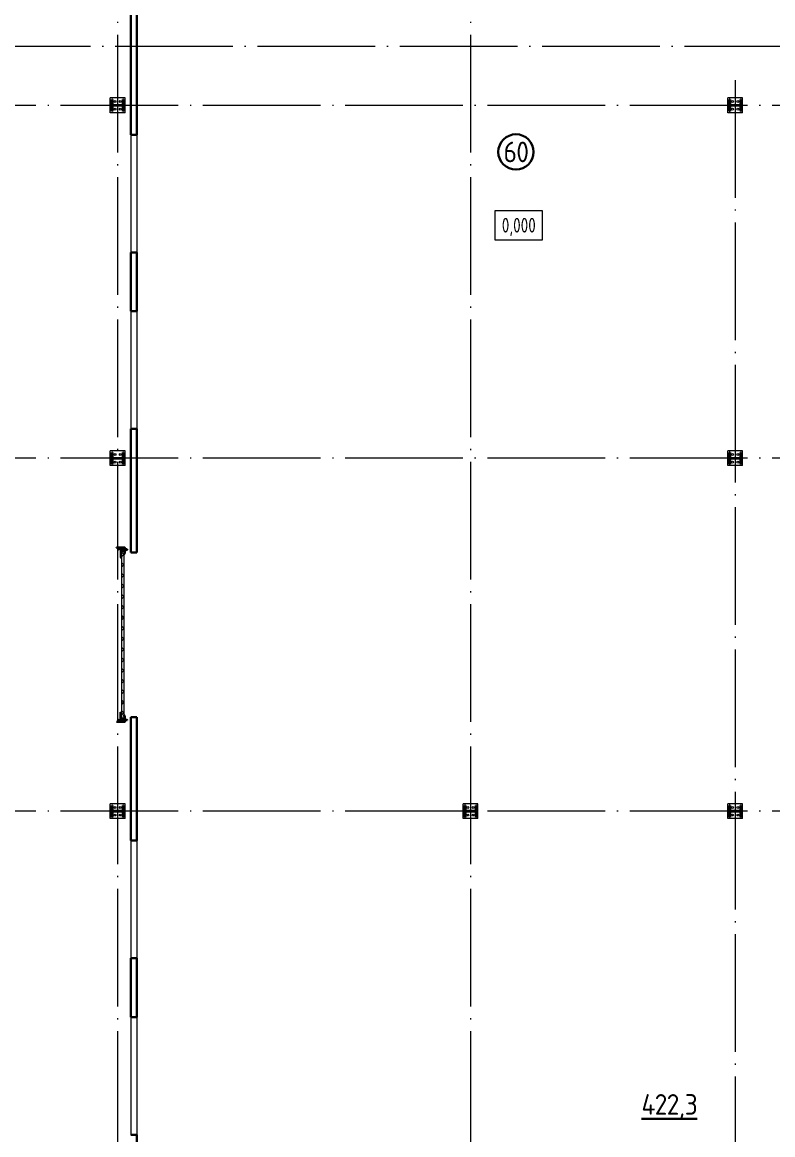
# Model space of a CAD drawing. Extents: x -965262 to 1142518, y -357520 to 71675.
# Drawn here: x -65100 to -52339, y -216652 to -197740 of the extents above; entities that cross this region are included whole.
import ezdxf

# ---------------------------------------------------------------- set-up
doc = ezdxf.new("R2010")
doc.units = 0
doc.header["$LTSCALE"] = 10
doc.linetypes.add('DOTE', pattern=[2.42, 2, -0.2, 0.02, -0.2])
doc.layers.get('0').update_dxf_attribs({"linetype": 'CONTINUOUS', "lineweight": 30})
doc.layers.add('DOTE', color=7, linetype='DOTE', lineweight=9)
doc.styles.add('GOST 2.304', font='isocpeur.ttf', dxfattribs={"width": 0.75, "height": 250})
doc.styles.add('GOST-2.304_Type-B', font='isocpeur.ttf', dxfattribs={"width": 0.9})

# ---------------------------------------------------------------- blocks, each defined once
blk = doc.blocks.new('MC2')
at = {"lineweight": 15}
for p, q in [((68127, 41566), (68127, 39900)), ((69794, 41566), (68127, 41566)), ((69794, 41566), (69794, 39900)), ((69794, 39900), (68127, 39900))]:
    blk.add_line(p, q, dxfattribs=at)
for p, q in [((69627, 41400), (68294, 41400)), ((68294, 41400), (68294, 41320)), ((68934, 41320), (68294, 41320)), ((68934, 41320), (68934, 40146)), ((69627, 41320), (68987, 41320)), ((68987, 41320), (68987, 40146)), ((69627, 41400), (69627, 41320)), ((68934, 40146), (68294, 40146)), ((68294, 40146), (68294, 40066)), ((69627, 40066), (68294, 40066)), ((69627, 40146), (68987, 40146)), ((69627, 40146), (69627, 40066))]:
    blk.add_line(p, q)
for centre in [(68527, 41033), (68527, 40433), (69394, 41033), (69394, 40433)]:
    blk.add_circle(centre, 107, dxfattribs=at)
blk = doc.blocks.new('anchor.bolt')
for p, q in [((-0.07, 0), (-0.07, -0.72)), ((0.07, 0), (0.07, -0.06)), ((-0.1, -0.04), (-0.07, -0.03)), ((-0.1, -0.04), (0.09, -0.06)), ((0.07, -0.07), (-0.1, -0.04)), ((-0.1, -0.11), (-0.07, -0.1)), ((-0.1, -0.11), (0.09, -0.13)), ((0.07, -0.14), (-0.1, -0.11)), ((-0.1, -0.18), (-0.07, -0.17)), ((-0.1, -0.18), (0.09, -0.2)), ((0.07, -0.21), (-0.1, -0.18)), ((-0.1, -0.25), (-0.07, -0.24)), ((-0.1, -0.25), (0.09, -0.27)), ((0.07, -0.28), (-0.1, -0.25)), ((-0.1, -0.32), (-0.07, -0.31)), ((-0.1, -0.32), (0.09, -0.34)), ((0.07, -0.35), (-0.1, -0.32)), ((-0.1, -0.39), (-0.07, -0.38)), ((-0.1, -0.39), (0.09, -0.41)), ((0.07, -0.42), (-0.1, -0.39)), ((-0.1, -0.46), (-0.07, -0.45)), ((-0.1, -0.46), (0.09, -0.48)), ((0.07, -0.49), (-0.1, -0.46)), ((-0.1, -0.53), (-0.07, -0.52)), ((-0.1, -0.53), (0.09, -0.55)), ((0.07, -0.56), (-0.1, -0.53)), ((-0.09, -0.6), (-0.07, -0.59)), ((-0.09, -0.6), (0.09, -0.62)), ((0.07, -0.63), (-0.09, -0.6)), ((-0.07, -0.72), (0, -0.8)), ((-0.04, -0.62), (-0.06, -0.63)), ((-0.06, -0.64), (-0.06, -0.63)), ((-0.06, -0.73), (-0.06, -0.64)), ((0, -0.79), (-0.06, -0.73)), ((-0.01, -0.63), (-0.04, -0.62)), ((-0.03, -0.63), (0, -0.79)), ((-0.03, -0.63), (0.01, -0.78)), ((-0.02, -0.63), (0.01, -0.77)), ((-0.01, -0.63), (0.02, -0.76)), ((0.03, -0.69), (-0.01, -0.63)), ((0, -0.64), (0.03, -0.75)), ((0, -0.8), (0.07, -0.72)), ((0, -0.79), (0.03, -0.74)), ((0.01, -0.66), (0.03, -0.74)), ((0.03, -0.74), (0.03, -0.69)), ((0.07, -0.06), (0.09, -0.06)), ((0.09, -0.06), (0.07, -0.07)), ((0.07, -0.07), (0.07, -0.13)), ((0.07, -0.13), (0.09, -0.13)), ((0.09, -0.13), (0.07, -0.14)), ((0.07, -0.14), (0.07, -0.2)), ((0.07, -0.2), (0.09, -0.2)), ((0.09, -0.2), (0.07, -0.21)), ((0.07, -0.21), (0.07, -0.27)), ((0.07, -0.27), (0.09, -0.27)), ((0.09, -0.27), (0.07, -0.28)), ((0.07, -0.28), (0.07, -0.34)), ((0.07, -0.33), (0.09, -0.34)), ((0.09, -0.34), (0.07, -0.35)), ((0.07, -0.35), (0.07, -0.41)), ((0.07, -0.4), (0.09, -0.41)), ((0.09, -0.41), (0.07, -0.42)), ((0.07, -0.42), (0.07, -0.48)), ((0.07, -0.47), (0.09, -0.48)), ((0.09, -0.48), (0.07, -0.49)), ((0.07, -0.49), (0.07, -0.55)), ((0.07, -0.55), (0.09, -0.55)), ((0.09, -0.55), (0.07, -0.56)), ((0.07, -0.56), (0.07, -0.62)), ((0.09, -0.62), (0.07, -0.63)), ((0.07, -0.62), (0.09, -0.62)), ((0.07, -0.63), (0.07, -0.72))]:
    blk.add_line(p, q)
blk.add_arc((0.16, -0.64), 0.222, 187.9982, 219.836)
blk = doc.blocks.new('Крепеж_ворот')
at = {"lineweight": 15}
h = blk.add_hatch(dxfattribs=at)
h.set_pattern_fill('ANSI31', color=256, scale=2, angle=180)
h.set_pattern_definition([(225, (746089.599, 74802.7244), (4.49013, -4.49013), [])])
h.paths.add_polyline_path([(746087, 74804), (746087, 74802), (746091, 74802), (746094, 74802), (746094, 74804)], flags=17)
h.paths.add_polyline_path([(746116, 74802, 0.165118), (746120, 74803), (746124, 74806, -0.301689), (746131, 74807), (746135, 74805, 0.130081), (746138, 74804), (746142, 74804), (746142, 74806), (746138, 74806, -0.130081), (746136, 74807), (746133, 74809, 0.301689), (746123, 74808), (746118, 74805, -0.165112), (746116, 74804), (746064, 74804, -0.414223), (746061, 74807), (746061, 74868), (746059, 74868), (746059, 74869), (746059, 74870), (746059, 74870), (746059, 74871), (746059, 74872), (746059, 74872), (746059, 74873), (746059, 74874), (746059, 74875), (746059, 74876), (746059, 74876), (746059, 74877), (746059, 74877), (746059, 74878), (746059, 74879), (746059, 74879), (746061, 74879), (746061, 74945), (746058, 74945), (746058, 74807, 0.41422), (746064, 74802)])
h = blk.add_hatch(dxfattribs=at)
h.set_pattern_fill('ANSI31', color=256, scale=2, angle=90)
h.set_pattern_definition([(135, (736343.8085, 75928.334), (-4.490128, -4.490128), [])])
edge = h.paths.add_edge_path()
edge.add_ellipse((746065, 74838), major_axis=(-1.67, 1.67), ratio=1, start_angle=45, end_angle=135, ccw=False)
edge.add_line((746063, 74838), (746063, 74868))
edge.add_line((746063, 74868), (746061, 74868))
edge.add_line((746061, 74868), (746061, 74838))
edge.add_ellipse((746065, 74838), major_axis=(-2.89, 2.89), ratio=1, start_angle=45, end_angle=135)
edge.add_line((746065, 74834), (746097, 74834))
edge.add_line((746097, 74834), (746097, 74836))
edge.add_line((746097, 74836), (746065, 74836))
edge = h.paths.add_edge_path()
edge.add_ellipse((746065, 74890), major_axis=(2.89, 2.89), ratio=1, start_angle=106, end_angle=135)
edge.add_line((746061, 74890), (746061, 74879))
edge.add_line((746061, 74879), (746063, 74879))
edge.add_line((746063, 74879), (746063, 74890))
edge.add_ellipse((746065, 74890), major_axis=(-1.67, 1.67), ratio=1, start_angle=16, end_angle=45, ccw=False)
edge.add_line((746063, 74891), (746070, 74904))
edge.add_ellipse((746079, 74899), major_axis=(7.45, 7.45), ratio=1, start_angle=-3, end_angle=106, ccw=False)
edge.add_line((746087, 74906), (746097, 74894))
edge.add_line((746097, 74894), (746099, 74895))
edge.add_line((746099, 74895), (746088, 74907))
edge.add_ellipse((746079, 74899), major_axis=(8.67, 8.67), ratio=1, start_angle=-3, end_angle=106)
edge.add_line((746068, 74905), (746062, 74892))
h = blk.add_hatch(color=256, dxfattribs=at)
h.dxf.hatch_style = 1
h.paths.add_polyline_path([(746146, 74809), (746143, 74810, 0.10613), (746142, 74810), (746136, 74809, -0.181324), (746135, 74810, 0.335683), (746120, 74809, -0.119126), (746119, 74809, 0.371631), (746118, 74808), (746118, 74808, 0.451909), (746119, 74807, 0.124341), (746121, 74808, -0.343618), (746134, 74808, 0.181324), (746137, 74808), (746143, 74808, -0.110452), (746143, 74808), (746147, 74807, -0.710497), (746147, 74805), (746143, 74804), (746136, 74804, -0.178994), (746133, 74805, 0.369834), (746130, 74805, -0.178993), (746127, 74804), (746122, 74804, 0.120709), (746122, 74804), (746120, 74803, -0.017147), (746119, 74802, 0.538795), (746120, 74802), (746127, 74802, 0.207608), (746131, 74804, -0.433918), (746132, 74804, 0.207608), (746135, 74802), (746143, 74802, 0.079707), (746143, 74802), (746148, 74804, 0.461502), (746149, 74807, -0.250825), (746149, 74808, -0.128039), (746173, 74816, 0.416657), (746174, 74816), (746174, 74817, 0.409849), (746173, 74817, 0.127248)])
for p, q in [((746058, 74807), (746058, 74945)), ((746058, 74945), (746061, 74945)), ((746061, 74879), (746061, 74945)), ((746068, 74905), (746062, 74892)), ((746070, 74904), (746063, 74891)), ((746087, 74906), (746097, 74894)), ((746088, 74907), (746099, 74895)), ((746097, 74894), (746099, 74895)), ((746059, 74879), (746063, 74879)), ((746059, 74868), (746059, 74879)), ((746059, 74868), (746063, 74868)), ((746061, 74879), (746061, 74890)), ((746061, 74807), (746061, 74868)), ((746061, 74838), (746061, 74868)), ((746063, 74838), (746063, 74890)), ((746064, 74883), (746063, 74883)), ((746064, 74865), (746063, 74865)), ((746064, 74883), (746064, 74874)), ((746067, 74880), (746064, 74883)), ((746064, 74875), (746064, 74873)), ((746064, 74874), (746064, 74865)), ((746067, 74868), (746064, 74865)), ((746064, 74804), (746116, 74804)), ((746064, 74802), (746116, 74802)), ((746097, 74836), (746065, 74836)), ((746097, 74834), (746065, 74834)), ((746067, 74880), (746067, 74875)), ((746067, 74873), (746067, 74868)), ((746079, 74806), (746102, 74806)), ((746079, 74806), (746079, 74804)), ((746079, 74804), (746102, 74804)), ((746082, 74814), (746081, 74813)), ((746081, 74813), (746081, 74806)), ((746099, 74814), (746082, 74814)), ((746086, 74813), (746086, 74806)), ((746095, 74813), (746095, 74806)), ((746097, 74834), (746097, 74836)), ((746099, 74814), (746100, 74813)), ((746100, 74813), (746100, 74806)), ((746102, 74806), (746102, 74804)), ((746118, 74805), (746123, 74808)), ((746120, 74803), (746124, 74806)), ((746135, 74805), (746131, 74807)), ((746136, 74807), (746133, 74809)), ((746142, 74806), (746138, 74806)), ((746138, 74804), (746142, 74804)), ((746142, 74806), (746142, 74804)), ((746142, 74804), (746142, 74806)), ((746143, 74804), (746147, 74805)), ((746143, 74802), (746148, 74804)), ((746174, 74817), (746174, 74816))]:
    blk.add_line(p, q)
for p, q in [((746073, 74842), (746073, 74905)), ((746073, 74896), (746077, 74892)), ((746081, 74898), (746081, 74886)), ((746087, 74898), (746082, 74898)), ((746087, 74899), (746087, 74898)), ((746087, 74886), (746087, 74898)), ((746061, 74879), (746061, 74881)), ((746061, 74834), (746061, 74868)), ((746063, 74883), (746063, 74874)), ((746063, 74874), (746063, 74865)), ((746073, 74851), (746077, 74855)), ((746074, 74886), (746074, 74861)), ((746074, 74880), (746076, 74880)), ((746074, 74867), (746076, 74867)), ((746076, 74886), (746076, 74883)), ((746076, 74883), (746076, 74886)), ((746076, 74886), (746077, 74886)), ((746076, 74864), (746076, 74883)), ((746077, 74873), (746076, 74880)), ((746076, 74880), (746076, 74867)), ((746077, 74873), (746076, 74867)), ((746076, 74864), (746076, 74861)), ((746076, 74864), (746076, 74861)), ((746076, 74861), (746077, 74861)), ((746077, 74886), (746077, 74892)), ((746077, 74861), (746077, 74855)), ((746081, 74849), (746081, 74861)), ((746082, 74886), (746087, 74886)), ((746082, 74861), (746087, 74861)), ((746087, 74849), (746082, 74849)), ((746087, 74886), (746098, 74886)), ((746087, 74849), (746087, 74861)), ((746087, 74861), (746098, 74861)), ((746087, 74847), (746087, 74849)), ((746099, 74885), (746099, 74883)), ((746099, 74883), (746099, 74864)), ((746099, 74882), (746100, 74882)), ((746099, 74865), (746100, 74865)), ((746099, 74862), (746099, 74864)), ((746100, 74861), (746100, 74886)), ((746100, 74886), (746110, 74886)), ((746100, 74861), (746110, 74861)), ((746110, 74861), (746110, 74886)), ((746110, 74881), (746225, 74881)), ((746110, 74865), (746212, 74865)), ((746114, 74877), (746225, 74877)), ((746250, 74859), (746250, 74863))]:
    blk.add_line(p, q, dxfattribs=at)
at = {"lineweight": 15, "ltscale": 0.5}
for p, q in [((746076, 74886), (746074, 74886)), ((746076, 74861), (746074, 74861))]:
    blk.add_line(p, q, dxfattribs=at)
at = {"lineweight": 15, "extrusion": (-1.7375e-14, 1, 0)}
for p, q in [((746113, 74884), (746225, 74884)), ((746113, 74863), (746113, 74884)), ((746113, 74863), (746136, 74863)), ((746117, 74857), (746117, 74829)), ((746117, 74826), (746119, 74823)), ((746119, 74823), (746123, 74825)), ((746121, 74857), (746121, 74829)), ((746123, 74825), (746121, 74828)), ((746123, 74863), (746123, 74863)), ((746250, 74863), (746123, 74863)), ((746250, 74859), (746123, 74859)), ((746124, 74840), (746124, 74849)), ((746136, 74882), (746157, 74882)), ((746136, 74863), (746136, 74882)), ((746157, 74882), (746157, 74863)), ((746157, 74863), (746212, 74863))]:
    blk.add_line(p, q, dxfattribs=at)
at = {"lineweight": 15, "ltscale": 0.5, "extrusion": (-1.7375e-14, 1, 0)}
for p, q in [((746113, 74880), (746225, 74880)), ((746136, 74866), (746113, 74866)), ((746115, 74871), (746120, 74871)), ((746121, 74857), (746117, 74857)), ((746117, 74852), (746117, 74854)), ((746121, 74840), (746117, 74840)), ((746117, 74837), (746117, 74835)), ((746121, 74829), (746117, 74829)), ((746120, 74839), (746120, 74850)), ((746124, 74848), (746120, 74848)), ((746124, 74841), (746120, 74841)), ((746123, 74869), (746123, 74863)), ((746123, 74863), (746123, 74859)), ((746140, 74863), (746140, 74859)), ((746153, 74863), (746153, 74859)), ((746212, 74866), (746157, 74866)), ((746173, 74863), (746173, 74859))]:
    blk.add_line(p, q, dxfattribs=at)
at = {"lineweight": 15, "extrusion": (-2.77556e-16, -1, 0)}
for p, q in [((746225, 74866), (746114, 74866)), ((746128, 74866), (746128, 74863)), ((746138, 74866), (746138, 74863)), ((746164, 74866), (746164, 74863)), ((746174, 74866), (746174, 74863)), ((746201, 74866), (746201, 74863)), ((746210, 74866), (746210, 74863)), ((746225, 74884), (746225, 74863))]:
    blk.add_line(p, q, dxfattribs=at)
at = {"extrusion": (-1, -4.26669e-14, 0)}
for p, q in [((746118, 74808), (746118, 74808)), ((746136, 74809), (746142, 74810)), ((746143, 74808), (746137, 74808)), ((746143, 74810), (746146, 74809)), ((746147, 74807), (746143, 74808))]:
    blk.add_line(p, q, dxfattribs=at)
at = {"extrusion": (-1, -4.2422e-14, 1.22461e-16)}
for p, q in [((746119, 74803), (746122, 74804)), ((746127, 74802), (746120, 74802)), ((746122, 74804), (746127, 74804)), ((746143, 74802), (746135, 74802)), ((746136, 74804), (746143, 74804))]:
    blk.add_line(p, q, dxfattribs=at)
at = {"lineweight": 15}
for centre, radius, start, end in [((746079, 74899), 8.28, 0, 136.0097), ((746082, 74898), 0.375, 91, 180), ((746079, 74847), 8.28, 223.9903, 0), ((746077, 74883), 0.956, 180, 270), ((746077, 74883), 0.75, 180, 270), ((746077, 74864), 0.956, 90, 180), ((746077, 74864), 0.75, 90, 180), ((746076, 74892), 0.375, 0, 45), ((746076, 74855), 0.375, 315, 0), ((746082, 74886), 0.75, 180, 270), ((746082, 74861), 0.75, 90, 180), ((746082, 74849), 0.375, 180, 269), ((746098, 74885), 0.375, 0, 90), ((746098, 74862), 0.375, 270, 0), ((746123, 74857), 5.92, 90, 180), ((746123, 74829), 5.92, 180, 199.6464), ((746123, 74857), 1.87, 90, 180), ((746129, 74855), 8.15, 194.9986, 233.9214), ((746129, 74833), 8.15, 126.0786, 165.0014), ((746123, 74829), 1.87, 180, 185.5313)]:
    blk.add_arc(centre, radius, start, end, dxfattribs=at)
for centre, radius, start, end in [((746064, 74807), 5.62, 180, 270), ((746064, 74807), 3.11, 180, 270), ((746082, 74804), 10.4, 68.2753, 87.8782), ((746091, 74798), 16.2, 73.306, 107.292), ((746099, 74804), 10.4, 92.1218, 111.7247), ((746116, 74807), 3.11, 270, 307.5043), ((746116, 74807), 5.62, 270, 307.5043), ((746119, 74808), 0.586, 91.7247, 173.2711), ((746119, 74807), 0.586, 173.2711, 270.547), ((746118, 74812), 3.52, 271.7247, 298.8983), ((746118, 74812), 5.21, 270.547, 298.8983), ((746128, 74799), 12.4, 54.8903, 129.1143), ((746128, 74799), 10.7, 54.8903, 130.7448), ((746128, 74801), 8.97, 60.3534, 127.5043), ((746128, 74801), 8.97, 60.3534, 127.5043), ((746128, 74801), 8.97, 60.3534, 127.5043), ((746128, 74801), 6.46, 60.3534, 127.5043), ((746136, 74811), 3.54, 234.8903, 276), ((746136, 74811), 1.86, 234.8903, 276), ((746138, 74810), 5.62, 240.3534, 270), ((746138, 74810), 3.11, 240.3534, 270), ((746143, 74810), 0.292, 71.7675, 96), ((746143, 74808), 0.292, 70.7873, 96), ((746176, 74761), 56.8, 93.2805, 122.2878), ((746147, 74806), 0.562, 289.2127, 70.7873), ((746147, 74806), 2.25, 288.2291, 27.3228), ((746176, 74765), 50.3, 93.6593, 122.8448), ((746150, 74807), 0.586, 151, 207.3228), ((746173, 74817), 0.6, 4.1357, 93.2805), ((746173, 74816), 0.6, 273.6593, 4.1357)]:
    blk.add_arc(centre, radius, start, end)
at = {"lineweight": 15, "ltscale": 0.5}
for centre, radius, start, end in [((746119, 74852), 2.25, 195, 270), ((746119, 74836), 2.25, 90, 165), ((746119, 74850), 0.375, 0, 90), ((746119, 74839), 0.375, 270, 0)]:
    blk.add_arc(centre, radius, start, end, dxfattribs=at)
at = {"extrusion": (-1.22461e-16, -5.20252e-30, -1)}
for centre, radius, start, end in [((-746120, 74802), 0.187, 270, 62.4687), ((-746122, 74803), 0.586, 62.4687, 90), ((-746127, 74809), 4.69, 229.4077, 270), ((-746127, 74807), 4.69, 223.0863, 270), ((-746131, 74803), 2.32, 49.4077, 130.5923), ((-746131, 74803), 0.637, 43.0863, 136.9137), ((-746135, 74807), 4.69, 270, 316.9137), ((-746136, 74809), 4.69, 270, 310.5923), ((-746143, 74804), 0.292, 250.7873, 270), ((-746143, 74802), 0.292, 251.7709, 270)]:
    blk.add_arc(centre, radius, start, end, dxfattribs=at)
at = {"extrusion": (0, 0, -1)}
for centre, major_axis, start_param, end_param in [((746079, 74899), (8.67, 8.67), 4.433136, 6.335545), ((746079, 74899), (7.45, 7.45), 4.433136, 6.335545), ((746065, 74890), (2.89, 2.89), 3.926991, 4.433136), ((746065, 74838), (-2.89, 2.89), 3.926991, 5.497787), ((746065, 74890), (-1.67, 1.67), 5.497787, 6.003933), ((746065, 74838), (-1.67, 1.67), 3.926991, 5.497787)]:
    blk.add_ellipse(centre, major_axis=major_axis, ratio=1, start_param=start_param, end_param=end_param, dxfattribs=at)
for points in [[(746067, 74875), (746066, 74875), (746064, 74875)], [(746064, 74873), (746066, 74873), (746067, 74873)]]:
    blk.add_rational_spline(points, [1, 1.01284142743, 1], degree=2)
at = {"lineweight": 15, "ltscale": 0.5}
for points, knots in [([(746115, 74871), (746115, 74871), (746114, 74871), (746114, 74871), (746114, 74872), (746113, 74872), (746113, 74872), (746113, 74873), (746113, 74873), (746113, 74873)], [0.37141352, 0.37141352, 0.37141352, 0.37141352, 0.39402571, 0.39402571, 0.41663789, 0.41663789, 0.43959523, 0.43959523, 0.46255257, 0.46255257, 0.46255257, 0.46255257]), ([(746123, 74869), (746123, 74869), (746123, 74869), (746122, 74870), (746122, 74870), (746122, 74871), (746122, 74871), (746121, 74871), (746121, 74871), (746120, 74871)], [0.28027447, 0.28027447, 0.28027447, 0.28027447, 0.30323181, 0.30323181, 0.32618916, 0.32618916, 0.34880134, 0.34880134, 0.37141352, 0.37141352, 0.37141352, 0.37141352])]:
    blk.add_open_spline(points, degree=3, knots=knots, dxfattribs=at)
at = {"lineweight": 15}
for points in [[(746117, 74827), (746117, 74827), (746117, 74826), (746117, 74826)], [(746121, 74828), (746121, 74828), (746121, 74828), (746121, 74829)]]:
    blk.add_open_spline(points, degree=3, dxfattribs=at)
at = {"xscale": -50.80000000000001, "yscale": 50.80000000000001, "zscale": 50.80000000000001}
blk.add_blockref('anchor.bolt', (746091, 74804), dxfattribs=at)

msp = doc.modelspace()

# ---------------------------------------------------------------- hatches: boundary and pattern name
at = {"lineweight": 15}
h = msp.add_hatch(dxfattribs=at)
h.set_pattern_fill('ANSI37', scale=40)
h.set_pattern_definition([(45, (-69659.15, -209479.42), (-89.8026, 89.8026), []), (135, (-69659.15, -209479.42), (-89.8026, -89.8026), [])])
h.paths.add_polyline_path([(-63408.3, -209368.5), (-63368.3, -209368.5), (-63368.3, -209568.5), (-63408.3, -209568.5)])
h.paths.add_polyline_path([(-63408.3, -209368.5), (-63408.3, -206735.8), (-63368.3, -206735.8), (-63368.3, -209368.5)])

# ---------------------------------------------------------------- linework, layer by layer
at = {"color": 7, "extrusion": (0, 0, -1)}
for p, q in [((-63252.4, -199652.1, -3259.8), (-63252.4, -197452.1, -3259.8)), ((-63152.4, -197452.1, -3259.8), (-63152.4, -199652.1, -3259.8)), ((-63252.4, -202652.1, -3259.8), (-63252.4, -201652.1, -3259.8)), ((-63152.4, -201652.1, -3259.8), (-63152.4, -202652.1, -3259.8)), ((-63252.4, -206752.1, -3259.8), (-63252.4, -204652.1, -3259.8)), ((-63152.4, -204652.1, -3259.8), (-63152.4, -206752.1, -3259.8)), ((-63152.4, -206752.1, -3259.8), (-63252.4, -206752.1, -3259.8)), ((-63252.4, -209552.1, -3259.8), (-63152.4, -209552.1, -3259.8)), ((-63252.4, -211652.1, -3259.8), (-63252.4, -209552.1, -3259.8)), ((-63152.4, -209552.1, -3259.8), (-63152.4, -211652.1, -3259.8)), ((-63252.4, -214652.1, -3259.8), (-63252.4, -213652.1, -3259.8)), ((-63152.4, -213652.1, -3259.8), (-63152.4, -214652.1, -3259.8)), ((-63152.4, -216652.1, -3259.8), (-63152.4, -217652.1, -3259.8))]:
    msp.add_line(p, q, dxfattribs=at)
at = {"color": 7}
for p, q in [((-63252.4, -199652.1, -3259.8), (-63152.4, -199652.1, -3259.8)), ((-63252.4, -201652.1, -3259.8), (-63152.4, -201652.1, -3259.8)), ((-63252.4, -202652.1, -3259.8), (-63152.4, -202652.1, -3259.8)), ((-63252.4, -204652.1, -3259.8), (-63152.4, -204652.1, -3259.8)), ((-63252.4, -211652.1, -3259.8), (-63152.4, -211652.1, -3259.8)), ((-63252.4, -213652.1, -3259.8), (-63152.4, -213652.1, -3259.8)), ((-63252.4, -214652.1, -3259.8), (-63152.4, -214652.1, -3259.8)), ((-63252.4, -216652.1, -3259.8), (-63152.4, -216652.1, -3259.8))]:
    msp.add_line(p, q, dxfattribs=at)
at = {"color": 7, "lineweight": 15}
for p, q in [((-63252.4, -199652.1, -3259.8), (-63252.4, -201652.1, -3259.8)), ((-63152.4, -199652.1, -3259.8), (-63152.4, -201652.1, -3259.8)), ((-57058.9, -200941.4, 8350.5), (-56258.9, -200941.4, 8350.5)), ((-57058.9, -201441.4, 8350.5), (-57058.9, -200941.4, 8350.5)), ((-56258.9, -200941.4, 8350.5), (-56258.9, -201441.4, 8350.5)), ((-56258.9, -201441.4, 8350.5), (-57058.9, -201441.4, 8350.5)), ((-63252.4, -202652.1, -3259.8), (-63252.4, -204652.1, -3259.8)), ((-63152.4, -202652.1, -3259.8), (-63152.4, -204652.1, -3259.8)), ((-63408.3, -209568.5, -1451.3), (-63408.3, -206735.8, -1451.3)), ((-63368.3, -206735.8, -1451.3), (-63408.3, -206735.8, -1451.3)), ((-63368.3, -209568.5, -1451.3), (-63368.3, -206735.8, -1451.3)), ((-63368.3, -209568.5, -1451.3), (-63408.3, -209568.5, -1451.3)), ((-63252.4, -211652.1, -3259.8), (-63252.4, -213652.1, -3259.8)), ((-63152.4, -211652.1, -3259.8), (-63152.4, -213652.1, -3259.8)), ((-63252.4, -214652.1, -3259.8), (-63252.4, -216652.1, -3259.8)), ((-63152.4, -214652.1, -3259.8), (-63152.4, -216652.1, -3259.8))]:
    msp.add_line(p, q, dxfattribs=at)
at = {"color": 7}
msp.add_circle((-56705.6, -199944.5, -7970.9), 300, dxfattribs=at)
at = {"layer": 'DOTE', "color": 7, "ltscale": 100, "extrusion": (0, -1, 0)}
for p, q in [((-63477.4, -161652.1, -4711.1), (-63477.4, -237687.4, -4711.1)), ((-57477.4, -161652.1, -4711.1), (-57477.4, -237687.4, -4711.1)), ((-52977.4, -198722.5, -4711.1), (-52977.4, -235835, -3259.8))]:
    msp.add_line(p, q, dxfattribs=at)
at = {"layer": 'DOTE', "color": 7, "ltscale": 100}
for p, q in [((-15538.3, -198152.1, -4711.1), (-72369, -198152.1, -1451.3)), ((-1947.4, -199152.1, -4711.1), (-73832.7, -199152.1, -4711.1)), ((-1947.4, -205152.1, -4711.1), (-73832.7, -205152.1, -4711.1)), ((-1947.4, -211152.1, -4711.1), (-73832.7, -211152.1, -4711.1))]:
    msp.add_line(p, q, dxfattribs=at)

# ---------------------------------------------------------------- block references
at = {"color": 7, "lineweight": 15, "xscale": 0.1500000000232831, "yscale": 0.1500000000232831, "zscale": 0.1500000000232831, "rotation": 270}
for p in [(-69587.4, -188808, -3259.8), (-59087.4, -188808, -3259.8), (-69587.4, -194808, -3259.8), (-59087.4, -194808, -3259.8), (-69587.4, -200808, -3259.8), (-63587.4, -200808, -3259.8), (-59087.4, -200808, -3259.8)]:
    msp.add_blockref('MC2', p, dxfattribs=at)
at = {"color": 7, "xscale": -1, "rotation": 90}
msp.add_blockref('Крепеж_ворот', (11449.2, 539388.1, -1451.3), dxfattribs=at)
at = {"color": 7, "rotation": 90.00000000000001}
msp.add_blockref('Крепеж_ворот', (11449.2, -955692.4, -1451.3), dxfattribs=at)

# ---------------------------------------------------------------- texts
at = {"color": 7, "style": 'GOST 2.304', "width": 0.75}
msp.add_text('0,000', height=250, dxfattribs=at).set_placement((-56946.1, -201315.4, 8350.5))
at = {"color": 7, "char_height": 350, "attachment_point": 5, "style": 'GOST-2.304_Type-B'}
for s, insert, width in [('{\\fISOCPEUR|b0|i0|c0|p34;\\T0.95;60}', (-56705.6, -199944.5, -3259.8), 800), ('{\\fISOCPEUR|b0|i0|c0|p34;\\T0.95;\\L422,3}', (-54098.1, -216177, -3308.5), 2000)]:
    msp.add_mtext(s, dxfattribs=dict(at, insert=insert, width=width))

doc.saveas('drawing.dxf')
